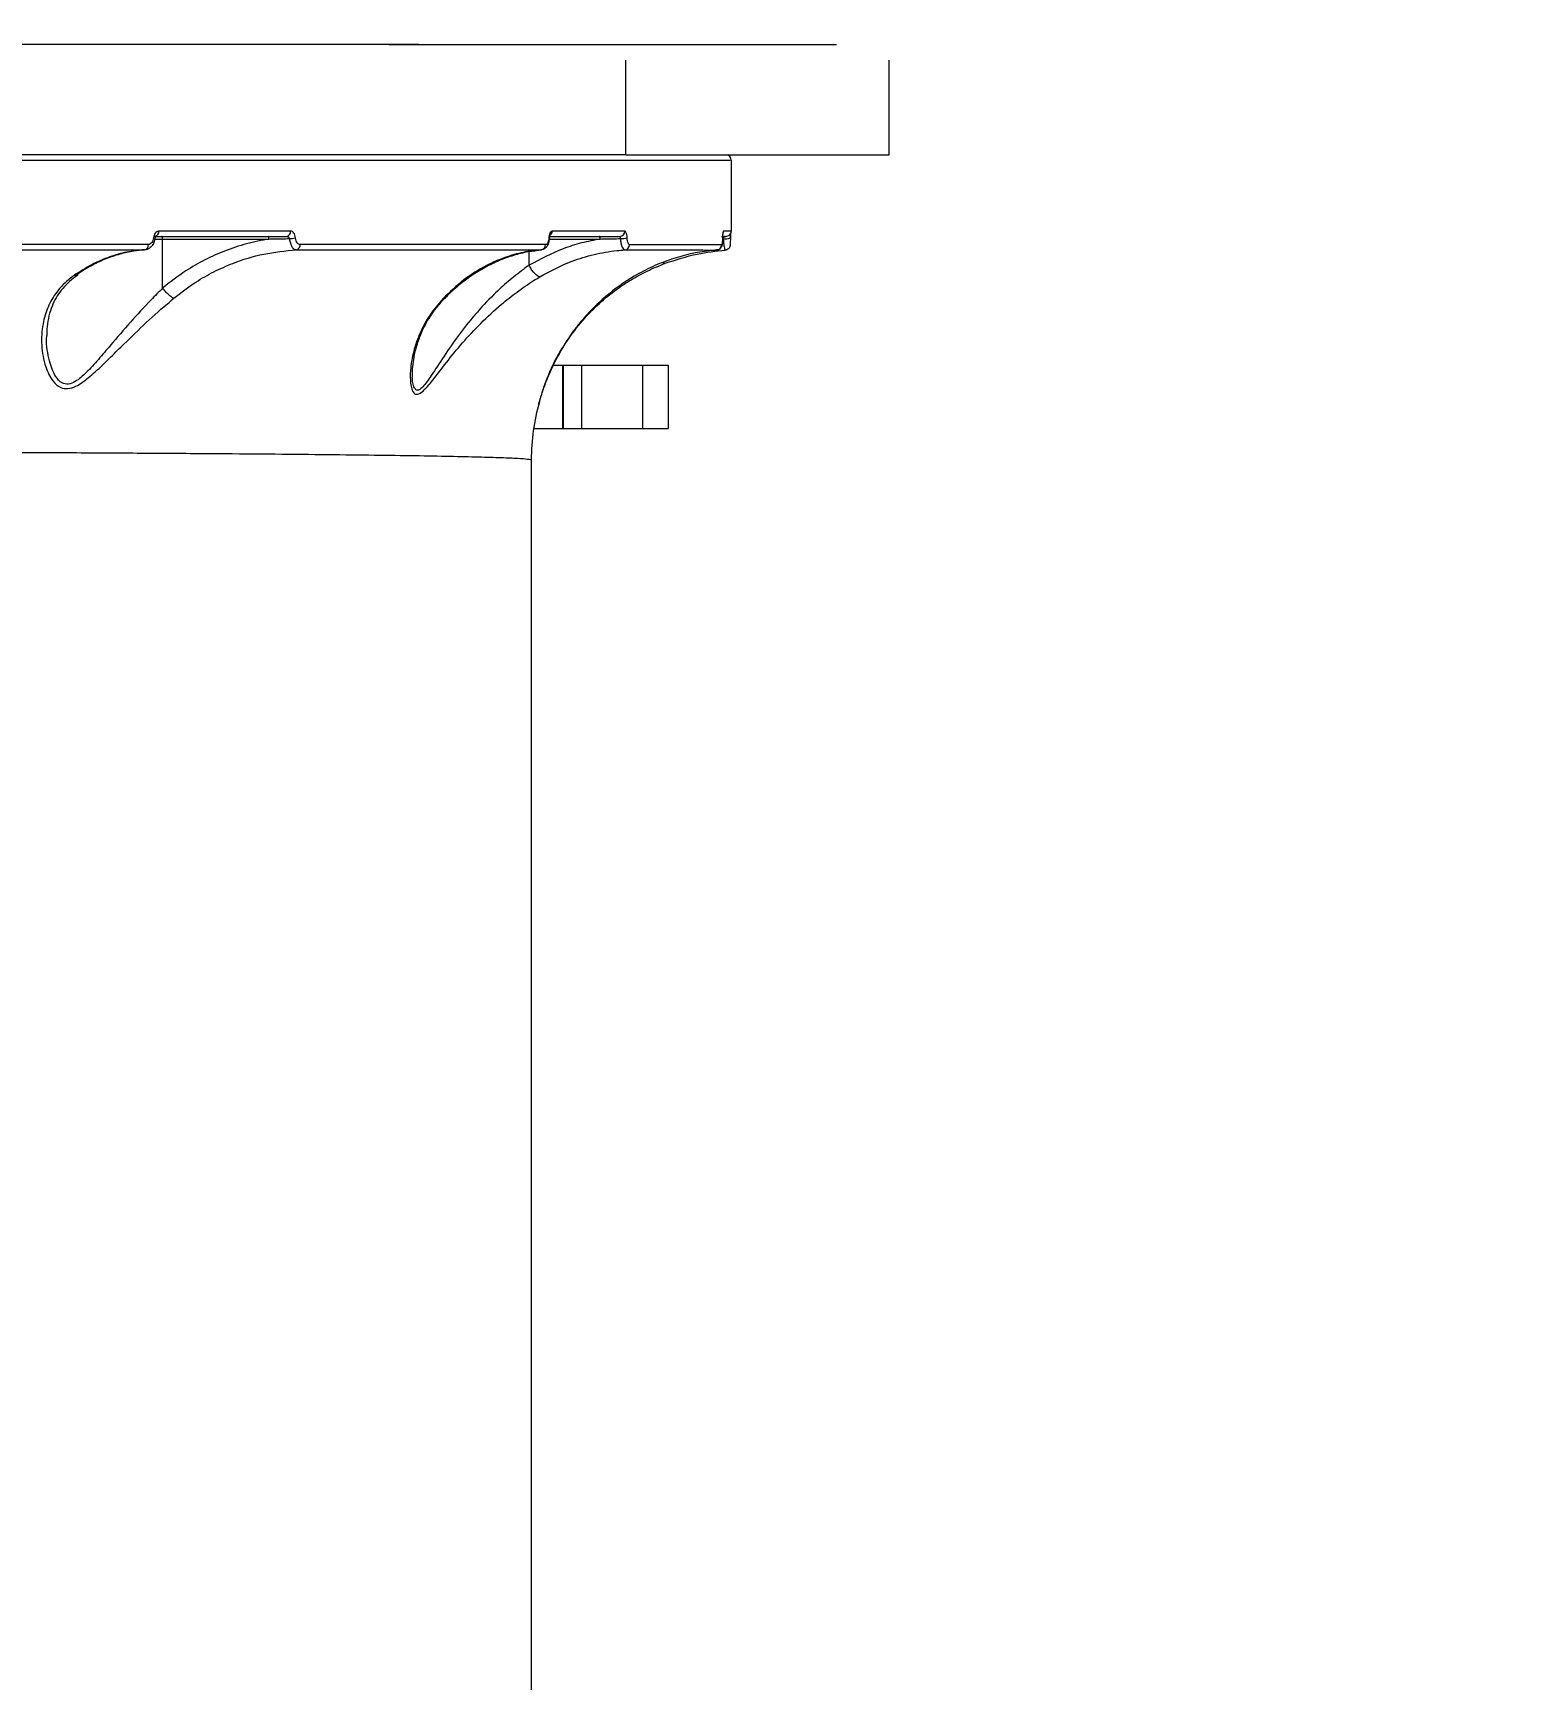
# Model space of a CAD drawing. Header units: millimetres. Extents: x -4781 to 5098, y -4410 to 4664.
# Drawn here: x -1292.8 to -1009.2, y 346.7 to 659.6 of the extents above; entities that cross this region are included whole.
import ezdxf

# ---------------------------------------------------------------- set-up
doc = ezdxf.new("R2010")
doc.units = ezdxf.units.MM
for name, color, linetype in [('DIKOM_ОБЪЕКТ', 7, 'Continuous'), ('DIKOM_РАЗМЕР_ЗОНА', 7, 'Continuous'), ('DIKOM_РАЗМЕР_ОБЪЕКТА', 7, 'Continuous')]:
    doc.layers.add(name, color=color, linetype=linetype)
doc.styles.add('style1', font='arial.ttf', dxfattribs={"width": 0.8})
doc.dimstyles.new('1-50', dxfattribs={"dimtxt": 300, "dimasz": 200, "dimexe": 100, "dimexo": 0, "dimgap": 100, "dimtad": 1, "dimtxsty": 'style1', "dimcen": 200, "dimclrd": 7, "dimclre": 7, "dimclrt": 7, "dimadec": 1, "dimazin": 2, "dimtfac": 1, "dimtmove": 0, "dimatfit": 2, "dimfxl": 0, "dimlwd": 25, "dimlwe": 18, "dimarcsym": 0})

# ---------------------------------------------------------------- blocks, each defined once
blk = doc.blocks.new('*D54')
at = {"layer": 'Defpoints', "color": 0, "transparency": 16777216}
for p in [(2534.93, 1098.4), (-3331.22, 763.4), (2534.93, -3200.56)]:
    blk.add_point(p, dxfattribs=at)
at = {"layer": 'DIKOM_РАЗМЕР_ОБЪЕКТА', "color": 7, "lineweight": 18, "transparency": 16777216}
for p, q in [((2534.93, 1098.4), (2534.93, -3300.56)), ((-3331.22, 763.4), (-3331.22, -3300.56))]:
    blk.add_line(p, q, dxfattribs=at)
at = {"layer": 'DIKOM_РАЗМЕР_ОБЪЕКТА', "color": 7, "lineweight": 25, "transparency": 16777216}
blk.add_line((-3131.22, -3200.56), (2334.93, -3200.56), dxfattribs=at)
at = {"layer": 'DIKOM_РАЗМЕР_ОБЪЕКТА', "color": 7, "transparency": 16777216}
for points in [[(-3131.22, -3167.23), (-3131.22, -3233.9), (-3331.22, -3200.56)], [(2334.93, -3167.23), (2334.93, -3233.9), (2534.93, -3200.56)]]:
    blk.add_solid(points, dxfattribs=at)
at = {"layer": 'DIKOM_РАЗМЕР_ОБЪЕКТА', "color": 7, "transparency": 16777216, "insert": (941.13, -2947.39), "char_height": 300, "attachment_point": 5, "style": 'style1'}
blk.add_mtext('5870', dxfattribs=at)
blk = doc.blocks.new('*D57')
at = {"layer": 'Defpoints', "color": 0, "transparency": 16777216}
for p in [(4034.06, 1180.11), (-4781.22, 856.14), (4034.06, -4310.06)]:
    blk.add_point(p, dxfattribs=at)
at = {"layer": 'DIKOM_РАЗМЕР_ЗОНА', "color": 7, "lineweight": 18, "transparency": 16777216}
for p, q in [((4034.06, 1180.11), (4034.06, -4410.06)), ((-4781.22, 856.14), (-4781.22, -4410.06))]:
    blk.add_line(p, q, dxfattribs=at)
at = {"layer": 'DIKOM_РАЗМЕР_ЗОНА', "color": 7, "lineweight": 25, "transparency": 16777216}
blk.add_line((-4581.22, -4310.06), (3834.06, -4310.06), dxfattribs=at)
at = {"layer": 'DIKOM_РАЗМЕР_ЗОНА', "color": 7, "transparency": 16777216}
for points in [[(-4581.22, -4276.72), (-4581.22, -4343.39), (-4781.22, -4310.06)], [(3834.06, -4276.72), (3834.06, -4343.39), (4034.06, -4310.06)]]:
    blk.add_solid(points, dxfattribs=at)
at = {"layer": 'DIKOM_РАЗМЕР_ЗОНА', "color": 7, "transparency": 16777216, "insert": (-1490.8, -4056.88), "char_height": 300, "attachment_point": 5, "style": 'style1'}
blk.add_mtext('8820', dxfattribs=at)

msp = doc.modelspace()

# ---------------------------------------------------------------- linework, layer by layer
at = {"layer": 'DIKOM_ОБЪЕКТ', "color": 7, "linetype": 'Continuous', "lineweight": 15}
for p, q in [((-1225.081, 657.397), (-1435.081, 657.397)), ((-1289.732, 657.397), (-1294.351, 657.397)), ((-1284.959, 657.397), (-1289.732, 657.397)), ((-1280.044, 657.397), (-1284.959, 657.397)), ((-1274.995, 657.397), (-1280.044, 657.397)), ((-1269.823, 657.397), (-1274.995, 657.397)), ((-1264.538, 657.397), (-1269.823, 657.397)), ((-1259.151, 657.397), (-1264.538, 657.397)), ((-1253.671, 657.397), (-1259.151, 657.397)), ((-1248.109, 657.397), (-1253.671, 657.397)), ((-1242.474, 657.397), (-1248.109, 657.397)), ((-1236.777, 657.397), (-1242.474, 657.397)), ((-1231.028, 657.397), (-1236.777, 657.397)), ((-1225.237, 657.397), (-1231.028, 657.397)), ((-1219.414, 657.397), (-1225.237, 657.397)), ((-1225.081, 657.397), (-1140.081, 657.397)), ((-1180.081, 636.396), (-1180.081, 654.396)), ((-1130.081, 636.396), (-1130.081, 654.396)), ((-1180.081, 636.396), (-1980.081, 636.396)), ((-1180.081, 636.396), (-1130.081, 636.396)), ((-1161.081, 636.396), (-1161.052, 636.396)), ((-1160.285, 635.396), (-1160.284, 635.396)), ((-1160.081, 635.395), (-1160.081, 621.895)), ((-1269.58, 620.396), (-1268.113, 620.396)), ((-1268.113, 611.065), (-1268.113, 620.396)), ((-1268.113, 620.396), (-1247.913, 620.396)), ((-1194.664, 620.396), (-1184.991, 620.396)), ((-1161.722, 620.465), (-1161.579, 620.467)), ((-1198.497, 615.399), (-1198.497, 617.964)), ((-1196.154, 618.254), (-1197.115, 618.142)), ((-1220.657, 594.755), (-1220.654, 594.994)), ((-1193.707, 596.396), (-1192.097, 596.396)), ((-1192.097, 584.397), (-1192.097, 596.396)), ((-1192.097, 596.396), (-1191.929, 596.396)), ((-1191.929, 584.397), (-1191.929, 596.396)), ((-1191.929, 596.396), (-1188.438, 596.396)), ((-1188.438, 584.397), (-1188.438, 596.396)), ((-1188.438, 596.396), (-1176.857, 596.396)), ((-1176.857, 584.397), (-1176.857, 596.396)), ((-1176.857, 596.396), (-1172.087, 596.396)), ((-1172.087, 596.396), (-1172.087, 584.397)), ((-1197.628, 584.397), (-1192.097, 584.397)), ((-1192.097, 584.397), (-1191.929, 584.397)), ((-1191.929, 584.397), (-1188.438, 584.397)), ((-1188.438, 584.397), (-1176.857, 584.397)), ((-1176.857, 584.397), (-1172.087, 584.397)), ((-1198.081, 578.392), (-1198.081, 280.343))]:
    msp.add_line(p, q, dxfattribs=at)
at = {"layer": 'DIKOM_ОБЪЕКТ', "color": 7, "linetype": 'Continuous', "lineweight": 15, "flags": 128}
for points in [[(-1247.913, 620.396), (-1247.916, 620.494), (-1247.926, 620.588), (-1247.942, 620.674), (-1247.964, 620.75), (-1247.991, 620.812), (-1248.021, 620.858), (-1248.054, 620.887), (-1248.088, 620.897)], [(-1194.728, 620.595), (-1194.677, 620.572), (-1194.651, 620.551), (-1194.648, 620.54)], [(-1184.991, 620.396), (-1184.994, 620.494), (-1185.004, 620.588), (-1185.02, 620.674), (-1185.042, 620.75), (-1185.069, 620.812), (-1185.099, 620.858), (-1185.132, 620.887), (-1185.166, 620.897)], [(-1161.57, 621.895), (-1161.59, 621.7), (-1161.641, 621.527)]]:
    msp.add_lwpolyline(points, dxfattribs=at)
at = {"layer": 'DIKOM_ОБЪЕКТ', "color": 7, "linetype": 'Continuous', "lineweight": 15}
for centre, radius, start, end in [((-1161.081, 635.396), 1, 358.40055, 88.2974), ((-1269.853, 620.216), 0.398, 48.43728, 88.71859), ((-1269.725, 621.781), 0.897, 279.60058, 6.80976), ((-1244.702, 621.805), 0.915, 276.93935, 5.20364), ((-1244.184, 626.903), 6.438, 271.48599, 281.7423), ((-1195.067, 621.852), 0.962, 304.75711, 2.27122), ((-1181.269, 621.872), 0.976, 271.40071, 1.14567), ((-1180.932, 624.65), 4.186, 267.169, 285.03926), ((-1161.151, 622.818), 2.389, 259.68969, 292.45458), ((-1161.081, 621.896), 1, 269.99958, 0.01691), ((-1271.77, 619.236), 0.913, 283.14459, 6.23912), ((-1242.905, 619.258), 0.93, 280.1284, 4.53975), ((-1196.31, 619.291), 0.966, 276.07151, 1.81861), ((-1180.383, 619.299), 0.981, 274.95857, 0.90908), ((-1162.888, 619.297), 0.999, 274.1148, 359.99603), ((-1158.081, 578.396), 40, 163.98916, 180.00434)]:
    msp.add_arc(centre, radius, start, end, dxfattribs=at)
for points, knots in [([(-1579.079, 635.396), (-1574.5, 635.396), (-1562.072, 635.396), (-1541.8, 635.396), (-1518.347, 635.396), (-1495.051, 635.396), (-1472.022, 635.396), (-1449.366, 635.396), (-1427.158, 635.396), (-1405.445, 635.396), (-1384.252, 635.396), (-1363.641, 635.396), (-1343.707, 635.396), (-1324.544, 635.396), (-1306.218, 635.396), (-1288.779, 635.396), (-1272.235, 635.396), (-1256.633, 635.396), (-1242.042, 635.396), (-1228.532, 635.396), (-1216.307, 635.396), (-1205.361, 635.396), (-1195.639, 635.396), (-1187.021, 635.396), (-1179.544, 635.396), (-1173.241, 635.396), (-1168.08, 635.396), (-1164.126, 635.396), (-1161.502, 635.396), (-1160.186, 635.396), (-1160.259, 635.396), (-1160.285, 635.396)], [0, 0, 0, 0, 0.0208559, 0.0566158, 0.0924885, 0.1284185, 0.1643486, 0.200221, 0.2359809, 0.2717407, 0.3076133, 0.3435434, 0.3794734, 0.415346, 0.4511057, 0.4868658, 0.5227382, 0.5586685, 0.5945982, 0.6304708, 0.6662306, 0.7006725, 0.7352152, 0.7698089, 0.8044028, 0.8389454, 0.8733874, 0.9091473, 0.94502, 0.9809501, 1, 1, 1, 1]), ([(-1269.597, 620.515), (-1269.599, 620.472), (-1269.62, 620.124), (-1269.83, 619.53), (-1270.285, 618.859), (-1270.89, 618.473), (-1271.367, 618.296), (-1271.59, 618.348), (-1271.593, 618.348)], [0, 0, 0, 0, 0.0382869, 0.3059589, 0.5508075, 0.7804926, 0.9965512, 1, 1, 1, 1]), ([(-1269.844, 620.614), (-1269.874, 620.449), (-1269.934, 620.119), (-1270.157, 619.712), (-1270.451, 619.431), (-1270.702, 619.34), (-1270.839, 619.336), (-1270.863, 619.335)], [0, 0, 0, 0, 0.2377554, 0.4756037, 0.7138295, 0.9520388, 1, 1, 1, 1]), ([(-1268.834, 621.887), (-1268.857, 621.887), (-1268.994, 621.882), (-1269.243, 621.791), (-1269.534, 621.512), (-1269.755, 621.107), (-1269.815, 620.778), (-1269.844, 620.614)], [0, 0, 0, 0, 0.0488934, 0.2871538, 0.5249977, 0.7626646, 1, 1, 1, 1]), ([(-1269.436, 620.93), (-1269.438, 620.929), (-1269.443, 620.927), (-1269.494, 620.854), (-1269.547, 620.73), (-1269.59, 620.56), (-1269.594, 620.431), (-1269.596, 620.369)], [0, 0, 0, 0, 0.2046809, 0.3964824, 0.5871613, 0.8015498, 1, 1, 1, 1]), ([(-1269.575, 620.897), (-1265.238, 620.897), (-1256.555, 620.897), (-1248.582, 620.897), (-1244.592, 620.897)], [0, 0, 0, 0, 0.4994509, 1, 1, 1, 1]), ([(-1243.791, 621.888), (-1244.191, 621.888), (-1246.192, 621.888), (-1251.221, 621.888), (-1259.074, 621.887), (-1265.579, 621.887), (-1268.834, 621.887)], [0, 0, 0, 0, 0.0507691, 0.2538563, 0.6267013, 1, 1, 1, 1]), ([(-1268.113, 620.396), (-1268.115, 620.453), (-1268.119, 620.565), (-1268.148, 620.715), (-1268.192, 620.828), (-1268.236, 620.881), (-1268.268, 620.895), (-1268.281, 620.896), (-1268.285, 620.897)], [0, 0, 0, 0, 0.21462812, 0.42937486, 0.64382883, 0.85865303, 0.95516315, 1, 1, 1, 1]), ([(-1247.913, 620.396), (-1249.336, 620.125), (-1252.198, 619.579), (-1256.278, 618.207), (-1260.146, 616.467), (-1264.14, 614.195), (-1266.68, 612.194), (-1268.113, 611.065)], [0, 0, 0, 0, 0.1948079, 0.391647, 0.5750737, 0.760218, 1, 1, 1, 1]), ([(-1247.913, 620.396), (-1247.6, 620.404), (-1246.304, 620.436), (-1245.004, 620.454), (-1244.017, 620.467)], [0, 0, 0, 0, 0.2408343, 1, 1, 1, 1]), ([(-1244.592, 620.897), (-1244.523, 620.891), (-1244.39, 620.88), (-1244.212, 620.791), (-1244.088, 620.667), (-1244.032, 620.549), (-1244.02, 620.485), (-1244.017, 620.467)], [0, 0, 0, 0, 0.2734235, 0.534197, 0.7686865, 0.9337474, 1, 1, 1, 1]), ([(-1244.017, 620.467), (-1244.014, 620.432), (-1243.984, 620.125), (-1243.866, 619.553), (-1243.573, 618.892), (-1243.181, 618.435), (-1242.888, 618.373), (-1242.742, 618.343)], [0, 0, 0, 0, 0.02994028, 0.26386396, 0.50659117, 0.75439669, 1, 1, 1, 1]), ([(-1242.874, 620.599), (-1242.902, 620.784), (-1242.956, 621.143), (-1243.18, 621.559), (-1243.464, 621.836), (-1243.682, 621.87), (-1243.791, 621.888)], [0, 0, 0, 0, 0.2592949, 0.502107, 0.7511066, 1, 1, 1, 1]), ([(-1241.978, 619.332), (-1242.084, 619.349), (-1242.297, 619.383), (-1242.576, 619.654), (-1242.779, 620.05), (-1242.856, 620.394), (-1242.872, 620.578), (-1242.874, 620.599)], [0, 0, 0, 0, 0.2486988, 0.4975786, 0.7390853, 0.970304, 1, 1, 1, 1]), ([(-1184.991, 620.396), (-1186.17, 620.166), (-1188.538, 619.704), (-1193.144, 618.252), (-1196.362, 616.536), (-1198.497, 615.399)], [0, 0, 0, 0, 0.2504002, 0.5028644, 1, 1, 1, 1]), ([(-1194.652, 620.54), (-1194.653, 620.507), (-1194.662, 620.191), (-1194.791, 619.587), (-1195.083, 618.94), (-1195.542, 618.516), (-1195.949, 618.326), (-1196.185, 618.347), (-1196.247, 618.353)], [0, 0, 0, 0, 0.0296709, 0.2864156, 0.5726507, 0.7641674, 0.9380943, 1, 1, 1, 1]), ([(-1194.728, 620.595), (-1194.745, 620.436), (-1194.778, 620.118), (-1194.904, 619.722), (-1195.072, 619.442), (-1195.228, 619.331), (-1195.321, 619.323), (-1195.344, 619.322)], [0, 0, 0, 0, 0.2256322, 0.4513907, 0.680122, 0.917543, 1, 1, 1, 1]), ([(-1194.106, 621.89), (-1194.13, 621.888), (-1194.223, 621.88), (-1194.381, 621.767), (-1194.551, 621.478), (-1194.678, 621.078), (-1194.712, 620.756), (-1194.728, 620.595)], [0, 0, 0, 0, 0.0826442, 0.3217098, 0.5513519, 0.7756188, 1, 1, 1, 1]), ([(-1194.524, 621.112), (-1194.523, 621.113), (-1194.516, 621.122), (-1194.54, 621.085), (-1194.575, 620.989), (-1194.618, 620.811), (-1194.644, 620.65), (-1194.646, 620.55), (-1194.647, 620.538)], [0, 0, 0, 0, 0.0269205, 0.218087, 0.4450005, 0.6799862, 0.9633645, 1, 1, 1, 1]), ([(-1194.595, 620.897), (-1192.235, 620.897), (-1187.362, 620.897), (-1183.327, 620.897), (-1181.246, 620.897)], [0, 0, 0, 0, 0.484292, 1, 1, 1, 1]), ([(-1180.294, 621.892), (-1180.499, 621.892), (-1181.525, 621.891), (-1184.165, 621.892), (-1188.446, 621.891), (-1192.219, 621.89), (-1194.106, 621.89)], [0, 0, 0, 0, 0.0507682, 0.2538467, 0.6266946, 1, 1, 1, 1]), ([(-1184.991, 620.396), (-1184.678, 620.404), (-1183.397, 620.438), (-1182.111, 620.455), (-1181.139, 620.468)], [0, 0, 0, 0, 0.2436141, 1, 1, 1, 1]), ([(-1181.246, 620.897), (-1181.233, 620.891), (-1181.207, 620.88), (-1181.174, 620.793), (-1181.15, 620.666), (-1181.141, 620.549), (-1181.139, 620.481), (-1181.139, 620.468)], [0, 0, 0, 0, 0.2374316, 0.4745469, 0.710927, 0.9469501, 1, 1, 1, 1]), ([(-1181.139, 620.468), (-1181.134, 620.405), (-1181.109, 620.064), (-1181.018, 619.472), (-1180.822, 618.836), (-1180.571, 618.405), (-1180.389, 618.35), (-1180.298, 618.322)], [0, 0, 0, 0, 0.0541994, 0.291069, 0.5276632, 0.7637447, 1, 1, 1, 1]), ([(-1179.846, 620.607), (-1179.848, 620.644), (-1179.857, 620.848), (-1179.9, 621.202), (-1180.002, 621.583), (-1180.138, 621.842), (-1180.242, 621.875), (-1180.294, 621.892)], [0, 0, 0, 0, 0.0536053, 0.2898541, 0.5263718, 0.7631174, 1, 1, 1, 1]), ([(-1179.402, 619.315), (-1179.453, 619.332), (-1179.554, 619.365), (-1179.689, 619.625), (-1179.791, 620.007), (-1179.834, 620.364), (-1179.844, 620.569), (-1179.846, 620.607)], [0, 0, 0, 0, 0.23633793, 0.47254073, 0.70919921, 0.94592779, 1, 1, 1, 1]), ([(-1161.726, 620.554), (-1161.726, 620.549), (-1161.726, 620.366), (-1161.741, 620.007), (-1161.782, 619.516), (-1161.831, 619.208), (-1161.939, 618.893), (-1162.11, 618.624), (-1162.387, 618.41), (-1162.662, 618.297), (-1162.833, 618.311), (-1162.88, 618.315)], [0, 0, 0, 0, 0.0040296, 0.1599775, 0.3254963, 0.5430668, 0.6403575, 0.7473327, 0.847883, 0.9575576, 1, 1, 1, 1]), ([(-1161.896, 620.897), (-1161.644, 620.897), (-1161.097, 620.897), (-1161.185, 620.897), (-1161.232, 620.897)], [0, 0, 0, 0, 0.4614088, 1, 1, 1, 1]), ([(-1161.729, 620.565), (-1161.733, 620.421), (-1161.74, 620.133), (-1161.766, 619.772), (-1161.803, 619.489), (-1161.845, 619.323), (-1161.876, 619.305), (-1161.889, 619.297)], [0, 0, 0, 0, 0.1888831, 0.3774772, 0.5791779, 0.8164916, 1, 1, 1, 1]), ([(-1161.57, 621.895), (-1161.583, 621.886), (-1161.612, 621.866), (-1161.654, 621.688), (-1161.691, 621.388), (-1161.719, 621.012), (-1161.726, 620.714), (-1161.729, 620.565)], [0, 0, 0, 0, 0.1825589, 0.4238181, 0.6274629, 0.8133883, 1, 1, 1, 1]), ([(-1161.658, 621.531), (-1161.658, 621.532), (-1161.657, 621.537), (-1161.67, 621.47), (-1161.691, 621.298), (-1161.713, 620.989), (-1161.725, 620.683), (-1161.725, 620.512), (-1161.725, 620.473)], [0, 0, 0, 0, 0.04660055, 0.19838169, 0.41719378, 0.69042508, 0.92951582, 1, 1, 1, 1]), ([(-1161.198, 620.897), (-1161.243, 620.891), (-1161.332, 620.879), (-1161.45, 620.788), (-1161.532, 620.661), (-1161.569, 620.544), (-1161.577, 620.484), (-1161.579, 620.467)], [0, 0, 0, 0, 0.2917483, 0.5673674, 0.8036243, 0.9442712, 1, 1, 1, 1]), ([(-1161.579, 620.467), (-1161.564, 620.18), (-1161.533, 619.588), (-1161.442, 618.869), (-1161.328, 618.372), (-1161.25, 618.314), (-1161.211, 618.285)], [0, 0, 0, 0, 0.2380496, 0.4906961, 0.7462786, 1, 1, 1, 1]), ([(-1160.081, 621.896), (-1160.081, 621.896), (-1160.037, 621.896), (-1160.315, 621.895), (-1161.152, 621.895), (-1161.57, 621.895)], [0, 0, 0, 0, 0.00045222, 0.49978455, 1, 1, 1, 1]), ([(-1160.24, 620.483), (-1160.24, 620.394), (-1160.241, 620.12), (-1160.25, 619.717), (-1160.263, 619.39), (-1160.276, 619.224), (-1160.304, 619.057), (-1160.367, 618.866), (-1160.493, 618.647), (-1160.722, 618.438), (-1160.982, 618.304), (-1161.156, 618.302), (-1161.213, 618.302)], [0, 0, 0, 0, 0.0800221, 0.2479183, 0.4346918, 0.5572919, 0.6200357, 0.6735148, 0.7488121, 0.8456959, 0.9490911, 1, 1, 1, 1]), ([(-1160.238, 620.603), (-1160.237, 620.743), (-1160.237, 621.025), (-1160.222, 621.615), (-1160.237, 621.025), (-1160.237, 620.743), (-1160.238, 620.603)], [0, 0, 0, 0, 0.2488381, 0.5, 0.7511619, 1, 1, 1, 1]), ([(-1338.06, 618.354), (-1332.121, 618.353), (-1320.242, 618.352), (-1303.275, 618.351), (-1286.911, 618.349), (-1276.679, 618.348), (-1271.562, 618.347)], [0, 0, 0, 0, 0.2485944, 0.4971898, 0.7485947, 1, 1, 1, 1]), ([(-1270.863, 619.335), (-1275.932, 619.336), (-1286.071, 619.337), (-1302.395, 619.338), (-1319.452, 619.339), (-1331.49, 619.34), (-1337.509, 619.34)], [0, 0, 0, 0, 0.2485951, 0.49719, 0.7485948, 1, 1, 1, 1]), ([(-1271.562, 618.347), (-1271.604, 618.345), (-1272.73, 618.268), (-1274.95, 617.967), (-1278.274, 617.039), (-1281.649, 615.614), (-1283.831, 614.199), (-1284.93, 613.487)], [0, 0, 0, 0, 0.0088992, 0.2417871, 0.477279, 0.7368226, 1, 1, 1, 1]), ([(-1271.549, 618.287), (-1272.226, 618.235), (-1273.806, 618.113), (-1276.264, 617.551), (-1278.903, 616.676), (-1281.458, 615.461), (-1283.281, 614.432), (-1284.21, 613.724), (-1284.355, 613.613)], [0, 0, 0, 0, 0.1525355, 0.3559333, 0.5592036, 0.7616247, 0.9626877, 1, 1, 1, 1]), ([(-1265.984, 609.128), (-1264.612, 610.197), (-1262.195, 612.079), (-1258.385, 614.223), (-1254.116, 616.122), (-1248.895, 617.733), (-1244.808, 618.138), (-1242.742, 618.343)], [0, 0, 0, 0, 0.2022677, 0.3564048, 0.5119924, 0.7532505, 1, 1, 1, 1]), ([(-1242.742, 618.343), (-1238.759, 618.342), (-1230.794, 618.34), (-1219.862, 618.338), (-1209.724, 618.335), (-1201.931, 618.333), (-1197.659, 618.331), (-1196.208, 618.33)], [0, 0, 0, 0, 0.2203104, 0.44062, 0.6630833, 0.8855454, 1, 1, 1, 1]), ([(-1195.344, 619.322), (-1196.799, 619.322), (-1201.053, 619.323), (-1208.797, 619.325), (-1218.911, 619.328), (-1229.89, 619.33), (-1237.949, 619.331), (-1241.978, 619.332)], [0, 0, 0, 0, 0.1144537, 0.3347647, 0.5550756, 0.7775374, 1, 1, 1, 1]), ([(-1196.208, 618.33), (-1197.331, 618.205), (-1199.66, 617.945), (-1203.148, 616.936), (-1206.959, 615.263), (-1210.977, 612.764), (-1213.562, 610.283), (-1214.869, 609.03)], [0, 0, 0, 0, 0.1665438, 0.345544, 0.5267583, 0.760783, 1, 1, 1, 1]), ([(-1197.115, 618.142), (-1197.526, 618.1), (-1198.865, 617.964), (-1201.116, 617.403), (-1203.847, 616.473), (-1206.521, 615.22), (-1209.112, 613.686), (-1211.575, 611.854), (-1213.372, 610.323), (-1214.293, 609.324), (-1214.488, 609.112)], [0, 0, 0, 0, 0.0658389, 0.2144562, 0.3640809, 0.5141388, 0.6638785, 0.8127171, 0.960155, 1, 1, 1, 1]), ([(-1196.451, 613.219), (-1194.442, 614.293), (-1191.135, 616.061), (-1186.146, 617.525), (-1182.766, 618.129), (-1180.8, 618.283), (-1180.298, 618.322)], [0, 0, 0, 0, 0.395786, 0.6516349, 0.9109921, 1, 1, 1, 1]), ([(-1162.816, 618.301), (-1163.289, 618.26), (-1164.976, 618.113), (-1167.862, 617.612), (-1171.468, 616.61), (-1175.031, 615.202), (-1179.269, 612.993), (-1183.126, 610.26), (-1186.531, 607.091), (-1188.625, 604.785), (-1189.808, 603.231), (-1190.242, 602.661)], [0, 0, 0, 0, 0.0465615, 0.1660352, 0.2855066, 0.4082681, 0.5310238, 0.7327842, 0.8363458, 0.939891, 1, 1, 1, 1]), ([(-1180.298, 618.322), (-1178.199, 618.321), (-1174.001, 618.318), (-1169.126, 618.313), (-1165.224, 618.307), (-1163.619, 618.303), (-1162.816, 618.301)], [0, 0, 0, 0, 0.24859701, 0.49719369, 0.74859659, 1, 1, 1, 1]), ([(-1161.889, 619.297), (-1162.682, 619.299), (-1164.269, 619.302), (-1168.143, 619.307), (-1173.025, 619.311), (-1177.276, 619.314), (-1179.402, 619.315)], [0, 0, 0, 0, 0.24859646, 0.49719347, 0.74859704, 1, 1, 1, 1]), ([(-1172.613, 615.78), (-1170.602, 616.445), (-1166.876, 617.678), (-1162.997, 618.094), (-1161.211, 618.285)], [0, 0, 0, 0, 0.5395152, 1, 1, 1, 1]), ([(-1284.93, 613.487), (-1285.553, 613.004), (-1286.813, 612.028), (-1288.549, 610.029), (-1290.031, 607.459), (-1291.038, 604.046), (-1291.257, 600.169), (-1290.672, 596.882), (-1289.767, 594.637), (-1288.892, 593.189), (-1287.693, 592.115), (-1286.136, 591.861), (-1284.315, 592.447), (-1282.127, 594.025), (-1279.62, 596.339), (-1276.549, 599.373), (-1272.85, 603.021), (-1269.116, 606.478), (-1266.801, 608.436), (-1265.984, 609.128)], [0, 0, 0, 0, 0.0443377, 0.0895862, 0.1599525, 0.2324665, 0.322499, 0.4152126, 0.4503574, 0.4859293, 0.5329408, 0.5664236, 0.5998049, 0.6530995, 0.7102666, 0.7686645, 0.8578751, 0.9497905, 1, 1, 1, 1]), ([(-1284.248, 613.511), (-1284.398, 613.413), (-1285.112, 612.946), (-1286.179, 611.999), (-1287.431, 610.67), (-1288.427, 609.225), (-1289.19, 607.607), (-1289.772, 605.756), (-1290.116, 603.892), (-1290.13, 602.625), (-1290.136, 602.068)], [0, 0, 0, 0, 0.0335658, 0.159459, 0.2896784, 0.4230114, 0.5602083, 0.707929, 0.8717199, 1, 1, 1, 1]), ([(-1284.93, 613.487), (-1284.9, 613.486), (-1284.769, 613.485), (-1284.565, 613.509), (-1284.445, 613.616), (-1284.393, 613.663)], [0, 0, 0, 0, 0.1404181, 0.6225166, 1, 1, 1, 1]), ([(-1198.495, 615.391), (-1198.495, 615.391), (-1198.876, 615.174), (-1200.164, 614.146), (-1202.477, 612.388), (-1205.584, 609.508), (-1208.804, 606.054), (-1211.947, 602.107), (-1214.681, 598.127), (-1216.59, 595.167), (-1217.882, 593.259), (-1218.662, 592.261), (-1219.238, 591.761), (-1219.727, 591.602), (-1219.996, 591.709), (-1220.306, 592.103), (-1220.53, 592.75), (-1220.693, 593.732), (-1220.667, 594.461), (-1220.657, 594.755)], [0, 0, 0, 0, 0.0000478, 0.0326816, 0.120627, 0.2086853, 0.3330776, 0.4576349, 0.5782963, 0.6986368, 0.7410241, 0.7832518, 0.8254401, 0.8383444, 0.8763202, 0.8853453, 0.9280298, 0.9710059, 1, 1, 1, 1]), ([(-1198.497, 615.399), (-1198.496, 615.397), (-1198.496, 615.395), (-1198.495, 615.392), (-1198.495, 615.391)], [0, 0, 0, 0, 0.6506001, 1, 1, 1, 1]), ([(-1196.451, 613.219), (-1196.467, 613.218), (-1196.538, 613.216), (-1196.735, 613.272), (-1197.098, 613.511), (-1197.582, 614.006), (-1198.077, 614.657), (-1198.356, 615.147), (-1198.495, 615.391)], [0, 0, 0, 0, 0.0352278, 0.1540909, 0.3655752, 0.5770151, 0.7885124, 1, 1, 1, 1]), ([(-1196.617, 589.123), (-1196.542, 589.387), (-1196.396, 589.907), (-1195.834, 591.729), (-1194.865, 594.366), (-1193.197, 597.898), (-1190.945, 601.619), (-1188.213, 605.118), (-1185.159, 608.218), (-1182.163, 610.671), (-1179.08, 612.713), (-1175.936, 614.435), (-1173.762, 615.315), (-1172.613, 615.78)], [0, 0, 0, 0, 0.0523565, 0.1026395, 0.2085666, 0.3169198, 0.4371977, 0.5599037, 0.6562637, 0.7550174, 0.8319686, 0.9111695, 1, 1, 1, 1]), ([(-1172.613, 615.78), (-1172.627, 615.775), (-1172.719, 615.742), (-1172.86, 615.742), (-1173.013, 615.876), (-1173.053, 615.911)], [0, 0, 0, 0, 0.1168192, 0.767589, 1, 1, 1, 1]), ([(-1268.106, 611.039), (-1268.108, 611.037), (-1268.848, 610.323), (-1270.934, 608.23), (-1274.273, 604.59), (-1277.575, 600.748), (-1280.304, 597.492), (-1282.177, 595.427), (-1283.658, 594.043), (-1284.803, 593.201), (-1286.054, 592.7), (-1287.428, 592.983), (-1288.431, 594.148), (-1289.155, 595.663), (-1289.858, 598.057), (-1290.289, 600.247), (-1290.139, 601.885), (-1290.123, 602.065)], [0, 0, 0, 0, 0.0002335, 0.0749007, 0.2106473, 0.3465345, 0.4314842, 0.51621, 0.5536594, 0.5909803, 0.6356563, 0.6800701, 0.7447655, 0.7957643, 0.8468605, 0.9831829, 1, 1, 1, 1]), ([(-1268.113, 611.065), (-1268.113, 611.06), (-1268.112, 611.052), (-1268.109, 611.044), (-1268.106, 611.04), (-1268.106, 611.039)], [0, 0, 0, 0, 0.5032673, 0.9139654, 1, 1, 1, 1]), ([(-1265.984, 609.128), (-1265.997, 609.133), (-1266.134, 609.181), (-1266.455, 609.358), (-1266.998, 609.796), (-1267.584, 610.38), (-1267.932, 610.819), (-1268.106, 611.039)], [0, 0, 0, 0, 0.02623, 0.2630996, 0.5087882, 0.7544053, 1, 1, 1, 1]), ([(-1214.869, 609.03), (-1215.729, 608.024), (-1217.472, 605.986), (-1219.279, 602.59), (-1220.536, 599.005), (-1221.087, 595.684), (-1221.076, 593.299), (-1220.806, 591.889), (-1220.411, 591.04), (-1219.696, 590.716), (-1218.743, 591.325), (-1217.766, 592.367), (-1216.341, 594.115), (-1214.22, 596.935), (-1211.186, 600.656), (-1207.705, 604.414), (-1204.185, 607.667), (-1200.767, 610.375), (-1198.289, 612.09), (-1196.844, 612.978), (-1196.451, 613.219)], [0, 0, 0, 0, 0.0704038, 0.1427041, 0.2195594, 0.2979645, 0.3555918, 0.3848651, 0.4149637, 0.449119, 0.488677, 0.5172604, 0.5465191, 0.6240198, 0.7036963, 0.7828097, 0.8640042, 0.9204654, 0.9784125, 1, 1, 1, 1]), ([(-1214.498, 609.153), (-1214.826, 608.815), (-1215.719, 607.894), (-1216.934, 606.275), (-1218.174, 604.292), (-1219.186, 602.146), (-1219.988, 599.86), (-1220.485, 597.682), (-1220.692, 595.954), (-1220.697, 595.071), (-1220.699, 594.754)], [0, 0, 0, 0, 0.0760225, 0.2069974, 0.3447977, 0.4884018, 0.6393999, 0.7946689, 0.9264794, 1, 1, 1, 1]), ([(-1214.869, 609.03), (-1214.842, 609.037), (-1214.725, 609.071), (-1214.647, 609.15), (-1214.586, 609.212)], [0, 0, 0, 0, 0.22205532, 1, 1, 1, 1]), ([(-1190.242, 602.661), (-1191.182, 601.272), (-1193.084, 598.462), (-1194.835, 594.656), (-1195.826, 591.922), (-1196.315, 590.323), (-1196.585, 589.321), (-1196.641, 589.081), (-1196.667, 588.968)], [0, 0, 0, 0, 0.2688491, 0.5438173, 0.7273244, 0.8203874, 0.9156691, 1, 1, 1, 1]), ([(-1518.527, 580.294), (-1511.503, 580.29), (-1497.435, 580.282), (-1476.628, 580.264), (-1456.099, 580.243), (-1435.961, 580.217), (-1416.306, 580.187), (-1397.199, 580.152), (-1378.683, 580.114), (-1360.778, 580.07), (-1343.533, 580.022), (-1327.028, 579.968), (-1311.34, 579.911), (-1296.522, 579.847), (-1282.618, 579.778), (-1269.632, 579.703), (-1257.6, 579.622), (-1246.575, 579.535), (-1236.611, 579.441), (-1227.742, 579.34), (-1220.007, 579.233), (-1213.398, 579.117), (-1207.928, 578.993), (-1203.629, 578.861), (-1200.48, 578.721), (-1198.662, 578.57), (-1197.922, 578.461), (-1198.126, 578.4), (-1198.142, 578.396)], [0, 0, 0, 0, 0.0397244, 0.079574, 0.1194878, 0.1594013, 0.1992514, 0.2389757, 0.2787016, 0.3185527, 0.3584671, 0.3983822, 0.4382334, 0.4779594, 0.5177131, 0.5575919, 0.5975344, 0.6374772, 0.6773566, 0.7171104, 0.756929, 0.796872, 0.836879, 0.8768861, 0.91683, 0.9566486, 0.9965655, 1, 1, 1, 1])]:
    msp.add_open_spline(points, degree=3, knots=knots, dxfattribs=at)

# ---------------------------------------------------------------- dimensions: what is measured, and where the dimension line sits
at = {"layer": 'DIKOM_РАЗМЕР_ЗОНА'}
dim = msp.add_linear_dim(base=(4034.06, -4310.056), p1=(-4781.222, 856.139), p2=(4034.06, 1180.105), text='8820', dimstyle='1-50', dxfattribs=at)
dim.commit()
dim.dimension.update_dxf_attribs({"geometry": '*D57', "text_midpoint": (-1490.8, -4310.056), "dimtype": 160})
at = {"layer": 'DIKOM_РАЗМЕР_ОБЪЕКТА'}
dim = msp.add_linear_dim(base=(2534.928, -3200.563), p1=(-3331.222, 763.397), p2=(2534.928, 1098.401), text='5870', dimstyle='1-50', dxfattribs=at)
dim.commit()
dim.dimension.update_dxf_attribs({"geometry": '*D54', "text_midpoint": (941.132, -3200.563), "dimtype": 160})

doc.saveas('drawing.dxf')
